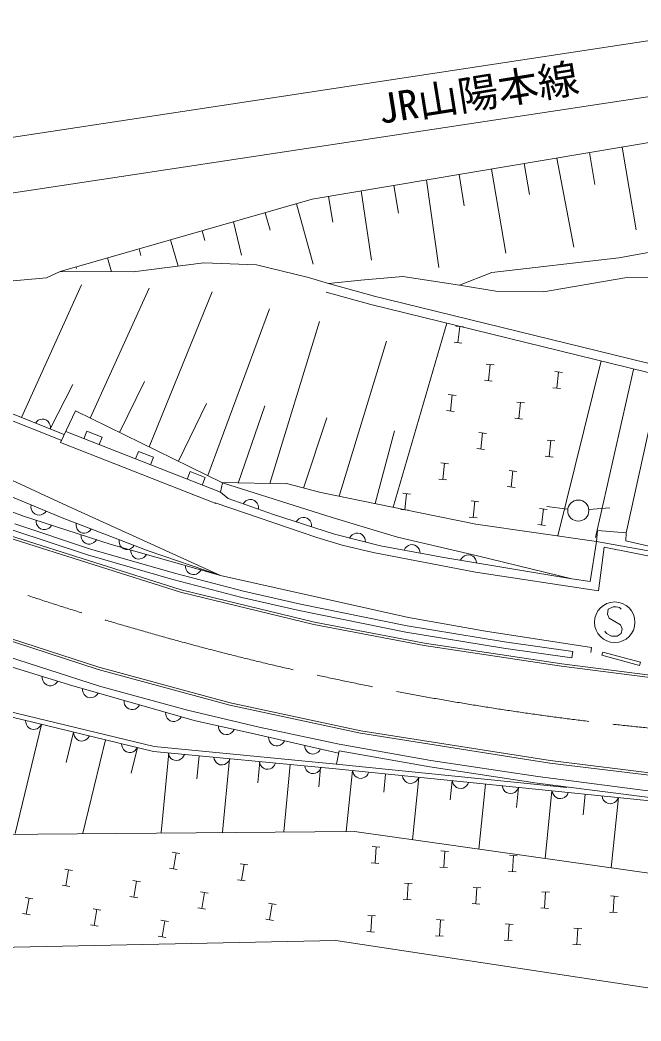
# Model space of a CAD drawing. Units: millimetres, scale not verified. Extents: x 40000 to 680000, y 20000 to 380000.
# Drawn here: x 81873 to 120150, y 268088 to 329780 of the extents above; entities that cross this region are included whole.
import ezdxf
from ezdxf.enums import TextEntityAlignment as Align

# ---------------------------------------------------------------- set-up
doc = ezdxf.new("R2010")
doc.units = ezdxf.units.MM
doc.header["$LTSCALE"] = 1000
doc.linetypes.add('CHAIN', pattern=[18.5, 12, -1.5, 3.5, -1.5])
for name, color, linetype, lineweight in [('M-BGD', 7, 'Continuous', 13), ('M-BGD-EXST', 7, 'Continuous', 13), ('M-BMK', 2, 'CHAIN', 13)]:
    doc.layers.add(name, color=color, linetype=linetype, lineweight=lineweight)
doc.layers.add('M-BMK-HTXT', color=7, linetype='Continuous')
doc.styles.add('ＭＳ ゴシック', font='')
doc.styles.get('ＭＳ ゴシック').set_extended_font_data('MS Gothic')

msp = doc.modelspace()

# ---------------------------------------------------------------- linework, layer by layer
at = {"layer": 'M-BGD'}
for p, q in [((72864, 321262), (146137, 332370)), ((72235, 317738), (147594, 329130)), ((99887, 318737), (128030, 323465)), ((116974, 321607), (117305, 319635)), ((118984, 321945), (119861, 316841)), ((112953, 320932), (113274, 319022)), ((114964, 321270), (116013, 315784)), ((108933, 320256), (109256, 318333)), ((110943, 320594), (111820, 315421)), ((104912, 319581), (105198, 317880)), ((106923, 319919), (107699, 314518)), ((102902, 319243), (103532, 314981)), ((84355, 314278), (99887, 318737)), ((98916, 318458), (99944, 314728)), ((100892, 318906), (101158, 317324)), ((96975, 317901), (97283, 316826)), ((95033, 317343), (95523, 315278)), ((93092, 316786), (93263, 316191)), ((118776, 315113), (129634, 317089)), ((91150, 316229), (91615, 314610)), ((89209, 315671), (89323, 315274)), ((87267, 315114), (87513, 314259)), ((93209, 314817), (88853, 314251)), ((96454, 314700), (93209, 314817)), ((99658, 313912), (96454, 314700)), ((110953, 314214), (118776, 315113)), ((84355, 314278), (83509, 313892)), ((88853, 314251), (84355, 314278)), ((85326, 314557), (85350, 314471)), ((108957, 313434), (110953, 314214)), ((83509, 313892), (71361, 312838)), ((81963, 305282), (85663, 313455)), ((100881, 313535), (99658, 313912)), ((100881, 313535), (102874, 313753)), ((103644, 312785), (100881, 313535)), ((102874, 313753), (105480, 313971)), ((105480, 313971), (108957, 313434)), ((111209, 313062), (108957, 313434)), ((119153, 313884), (114141, 313026)), ((122328, 313933), (119153, 313884)), ((86202, 305244), (89841, 313248)), ((89825, 303475), (93718, 313036)), ((103500, 312254), (100737, 313004)), ((160972, 298711), (103631, 312788)), ((114141, 313026), (111209, 313062)), ((160841, 298177), (103500, 312254)), ((93448, 301706), (97258, 311987)), ((97280, 301205), (100340, 311208)), ((104878, 299756), (108180, 311105)), ((108739, 310918), (109216, 310865)), ((108978, 310892), (108867, 309898)), ((101537, 300438), (104470, 309984)), ((108629, 309924), (109106, 309871)), ((110613, 308576), (111091, 308523)), ((110852, 308549), (110742, 307555)), ((115015, 297980), (117689, 308771)), ((84455, 303859), (73894, 308062)), ((74042, 308434), (84603, 304231)), ((114830, 308108), (115307, 308055)), ((115069, 308081), (114958, 307087)), ((117342, 297886), (119688, 308238)), ((119234, 298174), (121375, 307866)), ((83723, 304581), (85128, 307320)), ((88013, 304359), (89544, 307493)), ((110503, 307582), (110980, 307529)), ((108271, 306701), (108748, 306648)), ((108510, 306675), (108399, 305681)), ((114720, 307114), (115197, 307061)), ((91636, 302590), (93375, 306151)), ((95329, 301244), (96960, 306005)), ((112488, 306233), (112965, 306180)), ((112726, 306207), (112616, 305213)), ((85296, 305686), (84369, 303739)), ((94353, 301263), (85296, 305686)), ((108161, 305708), (108638, 305655)), ((73990, 304843), (84513, 299955)), ((82900, 305038), (82819, 304941)), ((82993, 305109), (82900, 305038)), ((83123, 305165), (82993, 305109)), ((83238, 305183), (83123, 305165)), ((83364, 305176), (83238, 305183)), ((83513, 305117), (83364, 305176)), ((83609, 305035), (83513, 305117)), ((83680, 304943), (83609, 305035)), ((83736, 304813), (83680, 304943)), ((83755, 304698), (83736, 304813)), ((99339, 300925), (100776, 305254)), ((112378, 305240), (112855, 305187)), ((83748, 304571), (83755, 304698)), ((94224, 300673), (84692, 304418)), ((85998, 304442), (85816, 303977)), ((86929, 304076), (85998, 304442)), ((103764, 299984), (104954, 304462)), ((110145, 304359), (110623, 304306)), ((110384, 304333), (110274, 303339)), ((93950, 299975), (84369, 303739)), ((86746, 303611), (86929, 304076)), ((114362, 303891), (114839, 303838)), ((114601, 303865), (114490, 302871)), ((89176, 303194), (88993, 302728)), ((90106, 302828), (89176, 303194)), ((110035, 303365), (110512, 303312)), ((89923, 302363), (90106, 302828)), ((107803, 302485), (108280, 302432)), ((108042, 302458), (107931, 301464)), ((114252, 302897), (114729, 302844)), ((92353, 301945), (92170, 301480)), ((93283, 301580), (92353, 301945)), ((112020, 302017), (112497, 301964)), ((112258, 301990), (112148, 300996)), ((84475, 299090), (78635, 301513)), ((93101, 301114), (93283, 301580)), ((94224, 300673), (94353, 301263)), ((94353, 301263), (101115, 299121)), ((98277, 301200), (94354, 301267)), ((100424, 300666), (98309, 301206)), ((107693, 301491), (108170, 301438)), ((81988, 299234), (78007, 300674)), ((94713, 300289), (94224, 300673)), ((106539, 299417), (100424, 300666)), ((105461, 300610), (105938, 300557)), ((105699, 300584), (105589, 299590)), ((111910, 301023), (112387, 300970)), ((82553, 299888), (82544, 299762)), ((84513, 299955), (94240, 295548)), ((93910, 300019), (100170, 297883)), ((97494, 299308), (94713, 300289)), ((95709, 300065), (95632, 299965)), ((95799, 300139), (95709, 300065)), ((95927, 300200), (95799, 300139)), ((96041, 300223), (95927, 300200)), ((96167, 300221), (96041, 300223)), ((96318, 300168), (96167, 300221)), ((96418, 300090), (96318, 300168)), ((96493, 300000), (96418, 300090)), ((96554, 299873), (96493, 300000)), ((96577, 299758), (96554, 299873)), ((109677, 300142), (110155, 300089)), ((109916, 300116), (109806, 299122)), ((87500, 297461), (81962, 299242)), ((82544, 299762), (82561, 299646)), ((82561, 299646), (82615, 299515)), ((82615, 299515), (82685, 299422)), ((82685, 299422), (82780, 299339)), ((82780, 299339), (82928, 299277)), ((82928, 299277), (83054, 299268)), ((83054, 299268), (83169, 299286)), ((83169, 299286), (83300, 299340)), ((83300, 299340), (83394, 299409)), ((83394, 299409), (83477, 299504)), ((96575, 299632), (96577, 299758)), ((101250, 298087), (97494, 299308)), ((105350, 299616), (105827, 299563)), ((106539, 299417), (109972, 298715)), ((113894, 299674), (114371, 299621)), ((114133, 299648), (114022, 298654)), ((115641, 299626), (114351, 299787)), ((116934, 299602), (118229, 299714)), ((86151, 297197), (81553, 298720)), ((82870, 298950), (82871, 298824)), ((82871, 298824), (82898, 298710)), ((82898, 298710), (82963, 298584)), ((83747, 298542), (83822, 298644)), ((89773, 297064), (84475, 299090)), ((85333, 298762), (85327, 298636)), ((85327, 298636), (85347, 298521)), ((98972, 298954), (98897, 298852)), ((99060, 299030), (98972, 298954)), ((99186, 299094), (99060, 299030)), ((99299, 299121), (99186, 299094)), ((99426, 299122), (99299, 299121)), ((99578, 299072), (99426, 299122)), ((99680, 298997), (99578, 299072)), ((99756, 298909), (99680, 298997)), ((99820, 298783), (99756, 298909)), ((99847, 298669), (99820, 298783)), ((99848, 298543), (99847, 298669)), ((101115, 299121), (105138, 297912)), ((109567, 299148), (110044, 299095)), ((117398, 297632), (109972, 298715)), ((113784, 298680), (114261, 298627)), ((91798, 294658), (81172, 298026)), ((86033, 296815), (81421, 298342)), ((82963, 298584), (83039, 298496)), ((83039, 298496), (83141, 298422)), ((83141, 298422), (83294, 298373)), ((83294, 298373), (83420, 298374)), ((83420, 298374), (83534, 298400)), ((83534, 298400), (83660, 298465)), ((83660, 298465), (83747, 298542)), ((85347, 298521), (85405, 298392)), ((85405, 298392), (85477, 298300)), ((85477, 298300), (85575, 298220)), ((85575, 298220), (85724, 298163)), ((85639, 298060), (85640, 297933)), ((85724, 298163), (85851, 298157)), ((85851, 298157), (85966, 298178)), ((85966, 298178), (86095, 298235)), ((86095, 298235), (86186, 298307)), ((86186, 298307), (86267, 298405)), ((104103, 297383), (101250, 298087)), ((102341, 298045), (102259, 297962)), ((102462, 298118), (102341, 298045)), ((102574, 298152), (102462, 298118)), ((102700, 298162), (102574, 298152)), ((102855, 298124), (102700, 298162)), ((102962, 298056), (102855, 298124)), ((103045, 297974), (102962, 298056)), ((117398, 297632), (117461, 298311)), ((117461, 298311), (119234, 298174)), ((119234, 298174), (119220, 297673)), ((91757, 294513), (81126, 297883)), ((85640, 297933), (85667, 297820)), ((85667, 297820), (85732, 297694)), ((85732, 297694), (85808, 297606)), ((85808, 297606), (85910, 297531)), ((85910, 297531), (86063, 297482)), ((86063, 297482), (86189, 297484)), ((86189, 297484), (86303, 297510)), ((86303, 297510), (86429, 297575)), ((86429, 297575), (86516, 297651)), ((86516, 297651), (86591, 297753)), ((94240, 295548), (87500, 297461)), ((87982, 297749), (87976, 297623)), ((87976, 297623), (87996, 297508)), ((87996, 297508), (88054, 297379)), ((88054, 297379), (88126, 297287)), ((88835, 297295), (88916, 297392)), ((100170, 297883), (101727, 297404)), ((101727, 297404), (103634, 296958)), ((102259, 297962), (102191, 297855)), ((103118, 297853), (103045, 297974)), ((103152, 297741), (103118, 297853)), ((103162, 297615), (103152, 297741)), ((107995, 296653), (104103, 297383)), ((105138, 297912), (110077, 296762)), ((105813, 297388), (105697, 297308)), ((105923, 297428), (105813, 297388)), ((106048, 297445), (105923, 297428)), ((106205, 297416), (106048, 297445)), ((106316, 297355), (106205, 297416)), ((117398, 297632), (117015, 295171)), ((124077, 296442), (117398, 297632)), ((119220, 297673), (124165, 296549)), ((91298, 295304), (86033, 296815)), ((91404, 295689), (86151, 297197)), ((88126, 297287), (88224, 297207)), ((88224, 297207), (88373, 297150)), ((88373, 297150), (88500, 297145)), ((88500, 297145), (88615, 297165)), ((88615, 297165), (88744, 297223)), ((88704, 297119), (88709, 296993)), ((88709, 296993), (88740, 296880)), ((88740, 296880), (88809, 296757)), ((88744, 297223), (88835, 297295)), ((88809, 296757), (88889, 296672)), ((89509, 296662), (89595, 296742)), ((89595, 296742), (89666, 296846)), ((89773, 297064), (94240, 295548)), ((103634, 296958), (109957, 295755)), ((105619, 297221), (105558, 297110)), ((105697, 297308), (105619, 297221)), ((106403, 297277), (106316, 297355)), ((106483, 297160), (106403, 297277)), ((106524, 297051), (106483, 297160)), ((106541, 296926), (106524, 297051)), ((109281, 296764), (109166, 296682)), ((109389, 296807), (109281, 296764)), ((109514, 296827), (109389, 296807)), ((109672, 296801), (109514, 296827)), ((109784, 296742), (109672, 296801)), ((109873, 296666), (109784, 296742)), ((110077, 296762), (115888, 295347)), ((117530, 294605), (117880, 297295)), ((117880, 297295), (152273, 290418)), ((88889, 296672), (88993, 296601)), ((88993, 296601), (89147, 296557)), ((89147, 296557), (89273, 296563)), ((89273, 296563), (89386, 296593)), ((89386, 296593), (89509, 296662)), ((92074, 296163), (92080, 296036)), ((115888, 295347), (107995, 296653)), ((109091, 296593), (109031, 296481)), ((109166, 296682), (109091, 296593)), ((109955, 296551), (109873, 296666)), ((109998, 296443), (109955, 296551)), ((110018, 296318), (109998, 296443)), ((95639, 294571), (91404, 295689)), ((92080, 296036), (92110, 295924)), ((92110, 295924), (92179, 295800)), ((92179, 295800), (92259, 295715)), ((92259, 295715), (92363, 295644)), ((92363, 295644), (92517, 295600)), ((92517, 295600), (92644, 295606)), ((92644, 295606), (92756, 295636)), ((92756, 295636), (92880, 295705)), ((92880, 295705), (92965, 295785)), ((92965, 295785), (93036, 295890)), ((105826, 292963), (94240, 295548)), ((109957, 295755), (117530, 294605)), ((95544, 294182), (91298, 295304)), ((117015, 295171), (115888, 295347)), ((99990, 292517), (91757, 294513)), ((100021, 292664), (91798, 294658)), ((99169, 293783), (95639, 294571)), ((99086, 293391), (95544, 294182)), ((105732, 292452), (99169, 293783)), ((105659, 292059), (99086, 293391)), ((78178, 292518), (86682, 289758)), ((78227, 292660), (86725, 289902)), ((106775, 291236), (99990, 292517)), ((106800, 291384), (100021, 292664)), ((111743, 291454), (105732, 292452)), ((110568, 292108), (105826, 292963)), ((111682, 291059), (105659, 292059)), ((117094, 291105), (110568, 292108)), ((115249, 289949), (106775, 291236)), ((115269, 290098), (106800, 291384)), ((115944, 290856), (111743, 291454)), ((86774, 288729), (79745, 290977)), ((115888, 290460), (111682, 291059)), ((115944, 290856), (115888, 290460)), ((117094, 291105), (117049, 290808)), ((117791, 290827), (117738, 290634)), ((120058, 290004), (117738, 290634)), ((120110, 290197), (117791, 290827)), ((80100, 290286), (84924, 288802)), ((122898, 289118), (115269, 290098)), ((120110, 290197), (120058, 290004)), ((86682, 289758), (94797, 287551)), ((86725, 289902), (94833, 287696)), ((122881, 288969), (115249, 289949)), ((90101, 284698), (72350, 288988)), ((72596, 289237), (90151, 284995)), ((83240, 289320), (83243, 289194)), ((83243, 289194), (83271, 289081)), ((83271, 289081), (83337, 288956)), ((83337, 288956), (83415, 288869)), ((83415, 288869), (83518, 288796)), ((83518, 288796), (83671, 288748)), ((83671, 288748), (83797, 288751)), ((83797, 288751), (83910, 288779)), ((83910, 288779), (84035, 288846)), ((84035, 288846), (84122, 288923)), ((84122, 288923), (84196, 289026)), ((84924, 288802), (92608, 286606)), ((92207, 287236), (86774, 288729)), ((85724, 288574), (85729, 288447)), ((85729, 288447), (85759, 288335)), ((85759, 288335), (85828, 288211)), ((85828, 288211), (85908, 288126)), ((85908, 288126), (86012, 288055)), ((86405, 288046), (86529, 288115)), ((86529, 288115), (86614, 288195)), ((86614, 288195), (86685, 288299)), ((86012, 288055), (86166, 288011)), ((86166, 288011), (86292, 288016)), ((86292, 288016), (86405, 288046)), ((88285, 287842), (88291, 287715)), ((88291, 287715), (88321, 287603)), ((88321, 287603), (88390, 287479)), ((89175, 287463), (89247, 287567)), ((94797, 287551), (102854, 285829)), ((94833, 287696), (102881, 285976)), ((88390, 287479), (88469, 287394)), ((88469, 287394), (88574, 287323)), ((88574, 287323), (88727, 287279)), ((88727, 287279), (88854, 287284)), ((88854, 287284), (88966, 287314)), ((88966, 287314), (89090, 287383)), ((89090, 287383), (89175, 287463)), ((90847, 287110), (90852, 286983)), ((90852, 286983), (90883, 286871)), ((90883, 286871), (90951, 286747)), ((96611, 286188), (92207, 287236)), ((83198, 286367), (81573, 279642)), ((82219, 286603), (82230, 286477)), ((82230, 286477), (82264, 286366)), ((82264, 286366), (82338, 286245)), ((83042, 286178), (83124, 286261)), ((83124, 286261), (83191, 286368)), ((90951, 286747), (91031, 286662)), ((91031, 286662), (91135, 286590)), ((91135, 286590), (91289, 286547)), ((91289, 286547), (91415, 286552)), ((91415, 286552), (91528, 286582)), ((91528, 286582), (91652, 286651)), ((91652, 286651), (91737, 286731)), ((91737, 286731), (91808, 286835)), ((92608, 286606), (96569, 285720)), ((94101, 286272), (94114, 286146)), ((82338, 286245), (82421, 286163)), ((82421, 286163), (82528, 286096)), ((82528, 286096), (82684, 286059)), ((82684, 286059), (82810, 286069)), ((82810, 286069), (82921, 286104)), ((82921, 286104), (83042, 286178)), ((85170, 285890), (84718, 284019)), ((85177, 285888), (85188, 285762)), ((85188, 285762), (85223, 285651)), ((85223, 285651), (85297, 285530)), ((86082, 285546), (86149, 285653)), ((94114, 286146), (94150, 286036)), ((94150, 286036), (94226, 285916)), ((94226, 285916), (94311, 285836)), ((94311, 285836), (94419, 285771)), ((94419, 285771), (94575, 285736)), ((94575, 285736), (94701, 285749)), ((94701, 285749), (94812, 285785)), ((94812, 285785), (94931, 285861)), ((94931, 285861), (95012, 285946)), ((95012, 285946), (95077, 286054)), ((96569, 285720), (101511, 284603)), ((101547, 285143), (96611, 286188)), ((102854, 285829), (114537, 283986)), ((102881, 285976), (114557, 284135)), ((85297, 285530), (85380, 285449)), ((85380, 285449), (85487, 285381)), ((85487, 285381), (85643, 285344)), ((85643, 285344), (85769, 285355)), ((87143, 285413), (85754, 279668)), ((85769, 285355), (85880, 285389)), ((85880, 285389), (86001, 285463)), ((86001, 285463), (86082, 285546)), ((88136, 285173), (88147, 285047)), ((88147, 285047), (88181, 284936)), ((97196, 285578), (97209, 285452)), ((97209, 285452), (97245, 285342)), ((97245, 285342), (97321, 285222)), ((97321, 285222), (97405, 285141)), ((97405, 285141), (97513, 285076)), ((97513, 285076), (97669, 285041)), ((97669, 285041), (97795, 285053)), ((97795, 285053), (97906, 285090)), ((97906, 285090), (98025, 285165)), ((98025, 285165), (98106, 285250)), ((98106, 285250), (98171, 285358)), ((99425, 285074), (99437, 284949)), ((107197, 284144), (101547, 285143)), ((88181, 284936), (88255, 284815)), ((88255, 284815), (88338, 284734)), ((88338, 284734), (88446, 284667)), ((88446, 284667), (88601, 284629)), ((88601, 284629), (88727, 284640)), ((88727, 284640), (88838, 284674)), ((89115, 284937), (88734, 283360)), ((88838, 284674), (88959, 284748)), ((88959, 284748), (89041, 284831)), ((89041, 284831), (89108, 284939)), ((101333, 283623), (90101, 284698)), ((90151, 284995), (101362, 283921)), ((91037, 284609), (90567, 279697)), ((91007, 284612), (91036, 284488)), ((91036, 284488), (91086, 284383)), ((91952, 284401), (92003, 284516)), ((92909, 284430), (92774, 283013)), ((99437, 284949), (99474, 284838)), ((99474, 284838), (99549, 284718)), ((99549, 284718), (99634, 284638)), ((99634, 284638), (99742, 284572)), ((99742, 284572), (99898, 284537)), ((99898, 284537), (100024, 284549)), ((100024, 284549), (100135, 284586)), ((100135, 284586), (100254, 284661)), ((100254, 284661), (100335, 284746)), ((100335, 284746), (100400, 284854)), ((101536, 284739), (101387, 283919)), ((107132, 283749), (101536, 284739)), ((91086, 284383), (91176, 284274)), ((91176, 284274), (91270, 284205)), ((91270, 284205), (91386, 284154)), ((91386, 284154), (91545, 284138)), ((91545, 284138), (91668, 284167)), ((91668, 284167), (91773, 284217)), ((91773, 284217), (91882, 284307)), ((91882, 284307), (91952, 284401)), ((93815, 284343), (93844, 284219)), ((93844, 284219), (93894, 284114)), ((93894, 284114), (93984, 284005)), ((93984, 284005), (94078, 283936)), ((94078, 283936), (94194, 283885)), ((94194, 283885), (94353, 283869)), ((94781, 284250), (94347, 279720)), ((94353, 283869), (94476, 283898)), ((94476, 283898), (94581, 283948)), ((94581, 283948), (94690, 284038)), ((94690, 284038), (94760, 284132)), ((94760, 284132), (94811, 284247)), ((96653, 284071), (96529, 282769)), ((96623, 284074), (96652, 283951)), ((96652, 283951), (96702, 283845)), ((96702, 283845), (96792, 283736)), ((97498, 283769), (97568, 283863)), ((97568, 283863), (97619, 283978)), ((98525, 283892), (98128, 279744)), ((99431, 283805), (99460, 283682)), ((101364, 283921), (115582, 282477)), ((113800, 283150), (107197, 284144)), ((114537, 283986), (124600, 282753)), ((114557, 284135), (124618, 282902)), ((96792, 283736), (96886, 283667)), ((96886, 283667), (97002, 283616)), ((97002, 283616), (97161, 283600)), ((97161, 283600), (97284, 283629)), ((97284, 283629), (97389, 283679)), ((97389, 283679), (97498, 283769)), ((99460, 283682), (99510, 283576)), ((99510, 283576), (99600, 283467)), ((99600, 283467), (99694, 283398)), ((99694, 283398), (99810, 283347)), ((99810, 283347), (99969, 283331)), ((99969, 283331), (100092, 283360)), ((100092, 283360), (100197, 283410)), ((100197, 283410), (100306, 283500)), ((100397, 283712), (100284, 282525)), ((100306, 283500), (100376, 283594)), ((100376, 283594), (100427, 283710)), ((132089, 280498), (101333, 283623)), ((102358, 283519), (101977, 279767)), ((102374, 283517), (102401, 283394)), ((102401, 283394), (102451, 283288)), ((102451, 283288), (102540, 283178)), ((102540, 283178), (102634, 283109)), ((103137, 283118), (103247, 283207)), ((103247, 283207), (103317, 283301)), ((103317, 283301), (103368, 283416)), ((104409, 283310), (104294, 282183)), ((105449, 283205), (105477, 283081)), ((113744, 282753), (107132, 283749)), ((102634, 283109), (102749, 283057)), ((102749, 283057), (102908, 283041)), ((102908, 283041), (103032, 283068)), ((103032, 283068), (103137, 283118)), ((105477, 283081), (105526, 282976)), ((105526, 282976), (105616, 282866)), ((105616, 282866), (105709, 282796)), ((105709, 282796), (105825, 282744)), ((105825, 282744), (105984, 282728)), ((105984, 282728), (106107, 282756)), ((106459, 283102), (106069, 279261)), ((106107, 282756), (106213, 282805)), ((106213, 282805), (106322, 282895)), ((106322, 282895), (106392, 282988)), ((106392, 282988), (106444, 283103)), ((108510, 282894), (108390, 281717)), ((108525, 282892), (108552, 282769)), ((108552, 282769), (108602, 282663)), ((108602, 282663), (108691, 282554)), ((108691, 282554), (108785, 282484)), ((109288, 282493), (109398, 282582)), ((109398, 282582), (109468, 282676)), ((109468, 282676), (109520, 282791)), ((110560, 282685), (110153, 278680)), ((111600, 282580), (111628, 282456)), ((121333, 281781), (113744, 282753)), ((121380, 282178), (113800, 283150)), ((108785, 282484), (108900, 282432)), ((108900, 282432), (109059, 282416)), ((109059, 282416), (109183, 282443)), ((109183, 282443), (109288, 282493)), ((111628, 282456), (111678, 282351)), ((111678, 282351), (111767, 282241)), ((111767, 282241), (111860, 282171)), ((111860, 282171), (111976, 282119)), ((111976, 282119), (112135, 282103)), ((112135, 282103), (112258, 282131)), ((112258, 282131), (112364, 282180)), ((112364, 282180), (112473, 282270)), ((112473, 282270), (112543, 282363)), ((112610, 282477), (112486, 281251)), ((112543, 282363), (112595, 282479)), ((114661, 282269), (114237, 278100)), ((114676, 282267), (114704, 282144)), ((114704, 282144), (114753, 282038)), ((114753, 282038), (114842, 281929)), ((115439, 281868), (115549, 281957)), ((115549, 281957), (115619, 282051)), ((115619, 282051), (115671, 282166)), ((116711, 282060), (116582, 280785)), ((117751, 281955), (117779, 281831)), ((114842, 281929), (114936, 281859)), ((114936, 281859), (115051, 281807)), ((115051, 281807), (115210, 281791)), ((115210, 281791), (115334, 281818)), ((115334, 281818), (115439, 281868)), ((117779, 281831), (117829, 281726)), ((117829, 281726), (117918, 281616)), ((117918, 281616), (118011, 281546)), ((118011, 281546), (118127, 281494)), ((118127, 281494), (118286, 281478)), ((118286, 281478), (118409, 281506)), ((118761, 281852), (118321, 277519)), ((118409, 281506), (118515, 281555)), ((118515, 281555), (118625, 281645)), ((118625, 281645), (118694, 281738)), ((118694, 281738), (118746, 281854)), ((65405, 279465), (102487, 279770)), ((102487, 279770), (160136, 271574)), ((91261, 278484), (91734, 278405)), ((91498, 278445), (91332, 277458)), ((103578, 278832), (104057, 278802)), ((103817, 278817), (103755, 277819)), ((107812, 278569), (108291, 278539)), ((108052, 278554), (107990, 277556)), ((112047, 278305), (112526, 278276)), ((112286, 278291), (112224, 277292)), ((95445, 277782), (95919, 277703)), ((95682, 277743), (95516, 276756)), ((103516, 277834), (103995, 277804)), ((84634, 277445), (85107, 277366)), ((84870, 277405), (84705, 276419)), ((91096, 277498), (91569, 277419)), ((107750, 277571), (108229, 277541)), ((111985, 277307), (112464, 277278)), ((84468, 276459), (84942, 276379)), ((88818, 276743), (89291, 276664)), ((89055, 276703), (88889, 275717)), ((95280, 276796), (95753, 276717)), ((105563, 276583), (106042, 276553)), ((105803, 276568), (105741, 275570)), ((93002, 276041), (93475, 275962)), ((93239, 276002), (93073, 275015)), ((109798, 276320), (110277, 276290)), ((110037, 276305), (109975, 275307)), ((114032, 276056), (114511, 276027)), ((114272, 276042), (114210, 275044)), ((118267, 275793), (118746, 275763)), ((118506, 275778), (118444, 274780)), ((82191, 275704), (82664, 275624)), ((82427, 275664), (82262, 274678)), ((88652, 275757), (89126, 275678)), ((97186, 275339), (97660, 275260)), ((97423, 275300), (97258, 274313)), ((105501, 275585), (105980, 275555)), ((109736, 275322), (110215, 275292)), ((82025, 274718), (82499, 274638)), ((86375, 275002), (86848, 274923)), ((86612, 274962), (86446, 273976)), ((92837, 275055), (93310, 274976)), ((103314, 274598), (103794, 274568)), ((103554, 274583), (103492, 273585)), ((113970, 275058), (114449, 275029)), ((118205, 274795), (118684, 274765)), ((86209, 274016), (86683, 273936)), ((90559, 274300), (91032, 274221)), ((90796, 274260), (90630, 273274)), ((97021, 274353), (97494, 274274)), ((107549, 274334), (108028, 274305)), ((107788, 274319), (107726, 273321)), ((111783, 274071), (112262, 274041)), ((112023, 274056), (111961, 273058)), ((90394, 273314), (90867, 273234)), ((103252, 273600), (103731, 273570)), ((107487, 273336), (107966, 273306)), ((116018, 273808), (116497, 273778)), ((116257, 273793), (116195, 272795)), ((64122, 272276), (101347, 273042)), ((101347, 273042), (159330, 264270)), ((111721, 273073), (112200, 273043)), ((115956, 272809), (116435, 272780))]:
    msp.add_line(p, q, dxfattribs=at)
msp.add_circle((116286, 299545), 650, dxfattribs=at)
at = {"layer": 'M-BGD-EXST'}
for p, q in [((118130, 293462), (118080, 293162)), ((118080, 293162), (118180, 292912)), ((118430, 293612), (118130, 293462)), ((118630, 293612), (118430, 293612)), ((118830, 293562), (118630, 293612)), ((118930, 293462), (118830, 293562)), ((118180, 292912), (118880, 292512)), ((118880, 292512), (118980, 292262)), ((118030, 291962), (117930, 292112)), ((118330, 291812), (118030, 291962)), ((118680, 291812), (118330, 291812)), ((118930, 291962), (118680, 291812)), ((118980, 292262), (118930, 291962))]:
    msp.add_line(p, q, dxfattribs=at)
msp.add_circle((118530, 292662), 1250, dxfattribs=at)
at = {"layer": 'M-BMK'}
msp.add_arc((138315, 462779), 177518, 247.26633, 265.80252, dxfattribs=at)

# ---------------------------------------------------------------- texts
at = {"layer": 'M-BMK-HTXT', "style": 'ＭＳ ゴシック'}
msp.add_text('JR山陽本線', height=1833, rotation=9.1, dxfattribs=at).set_placement((104166, 322829), align=Align.BOTTOM_LEFT)

doc.saveas('drawing.dxf')
